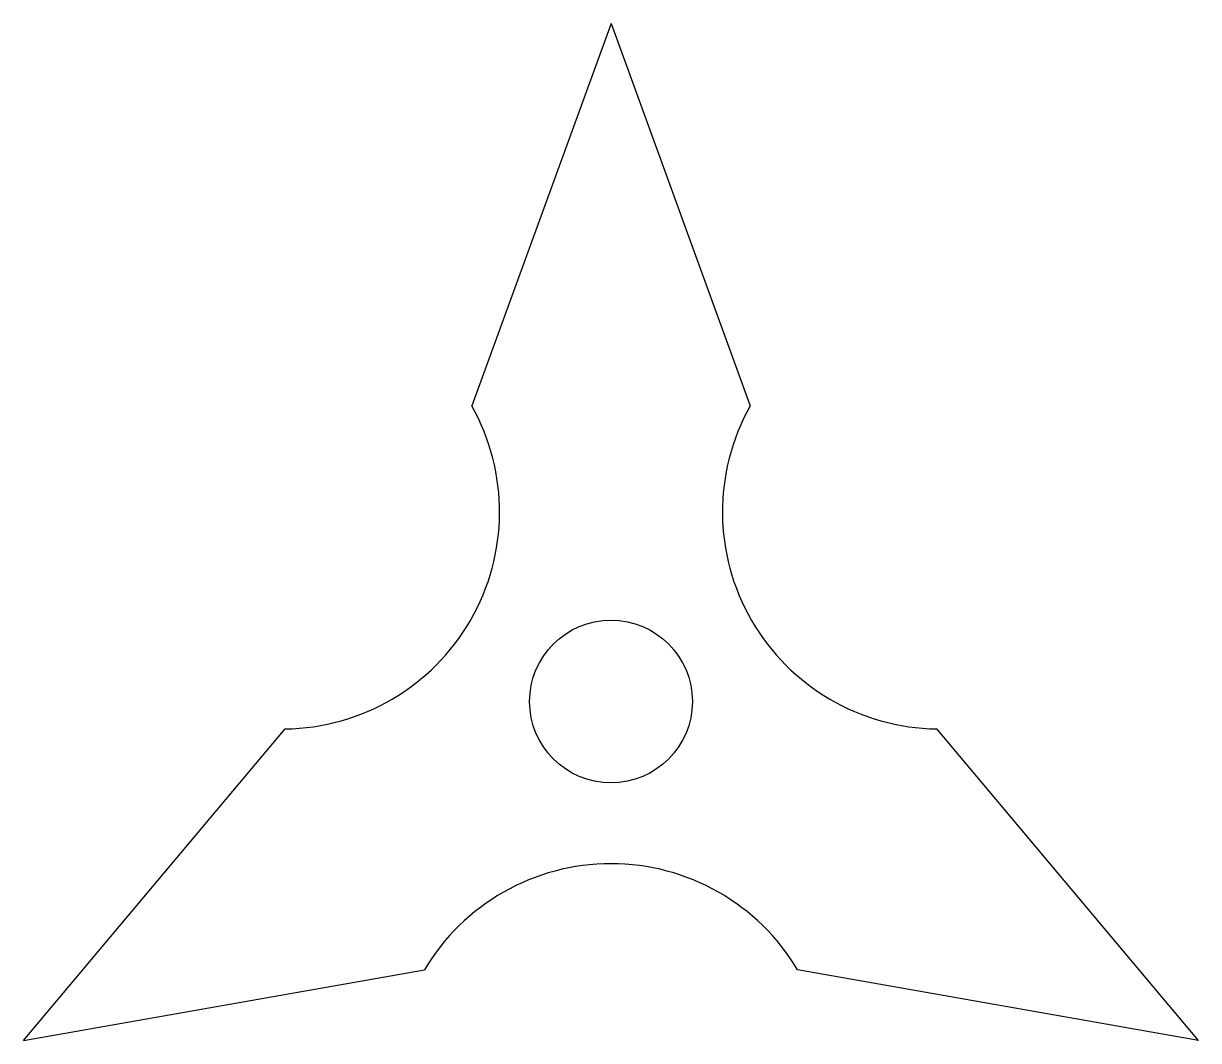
# Model space of a CAD drawing. Extents: x -21.7 to 21.7, y -12.5 to 25.
import ezdxf

# ---------------------------------------------------------------- set-up
doc = ezdxf.new("R2010")
doc.units = 0
doc.layers.add('MODELSKETCH_VISIBLE', color=7, linetype='CONTINUOUS')

msp = doc.modelspace()

# ---------------------------------------------------------------- linework, layer by layer
at = {"layer": 'MODELSKETCH_VISIBLE'}
for p, q in [((0, 25), (-5.13, 10.905)), ((0, 25), (5.13, 10.905)), ((-21.651, -12.5), (-12.009, -1.009)), ((21.651, -12.5), (12.009, -1.009)), ((-21.651, -12.5), (-6.879, -9.895)), ((21.651, -12.5), (6.879, -9.895))]:
    msp.add_line(p, q, dxfattribs=at)
msp.add_circle((0, 0), 3, dxfattribs=at)
for centre, start, end in [((-12.107, 6.99), 270.7042, 29.2958), ((12.107, 6.99), 150.7042, 269.2958), ((0, -13.98), 30.7042, 149.2958)]:
    msp.add_arc(centre, 8, start, end, dxfattribs=at)

doc.saveas('drawing.dxf')
